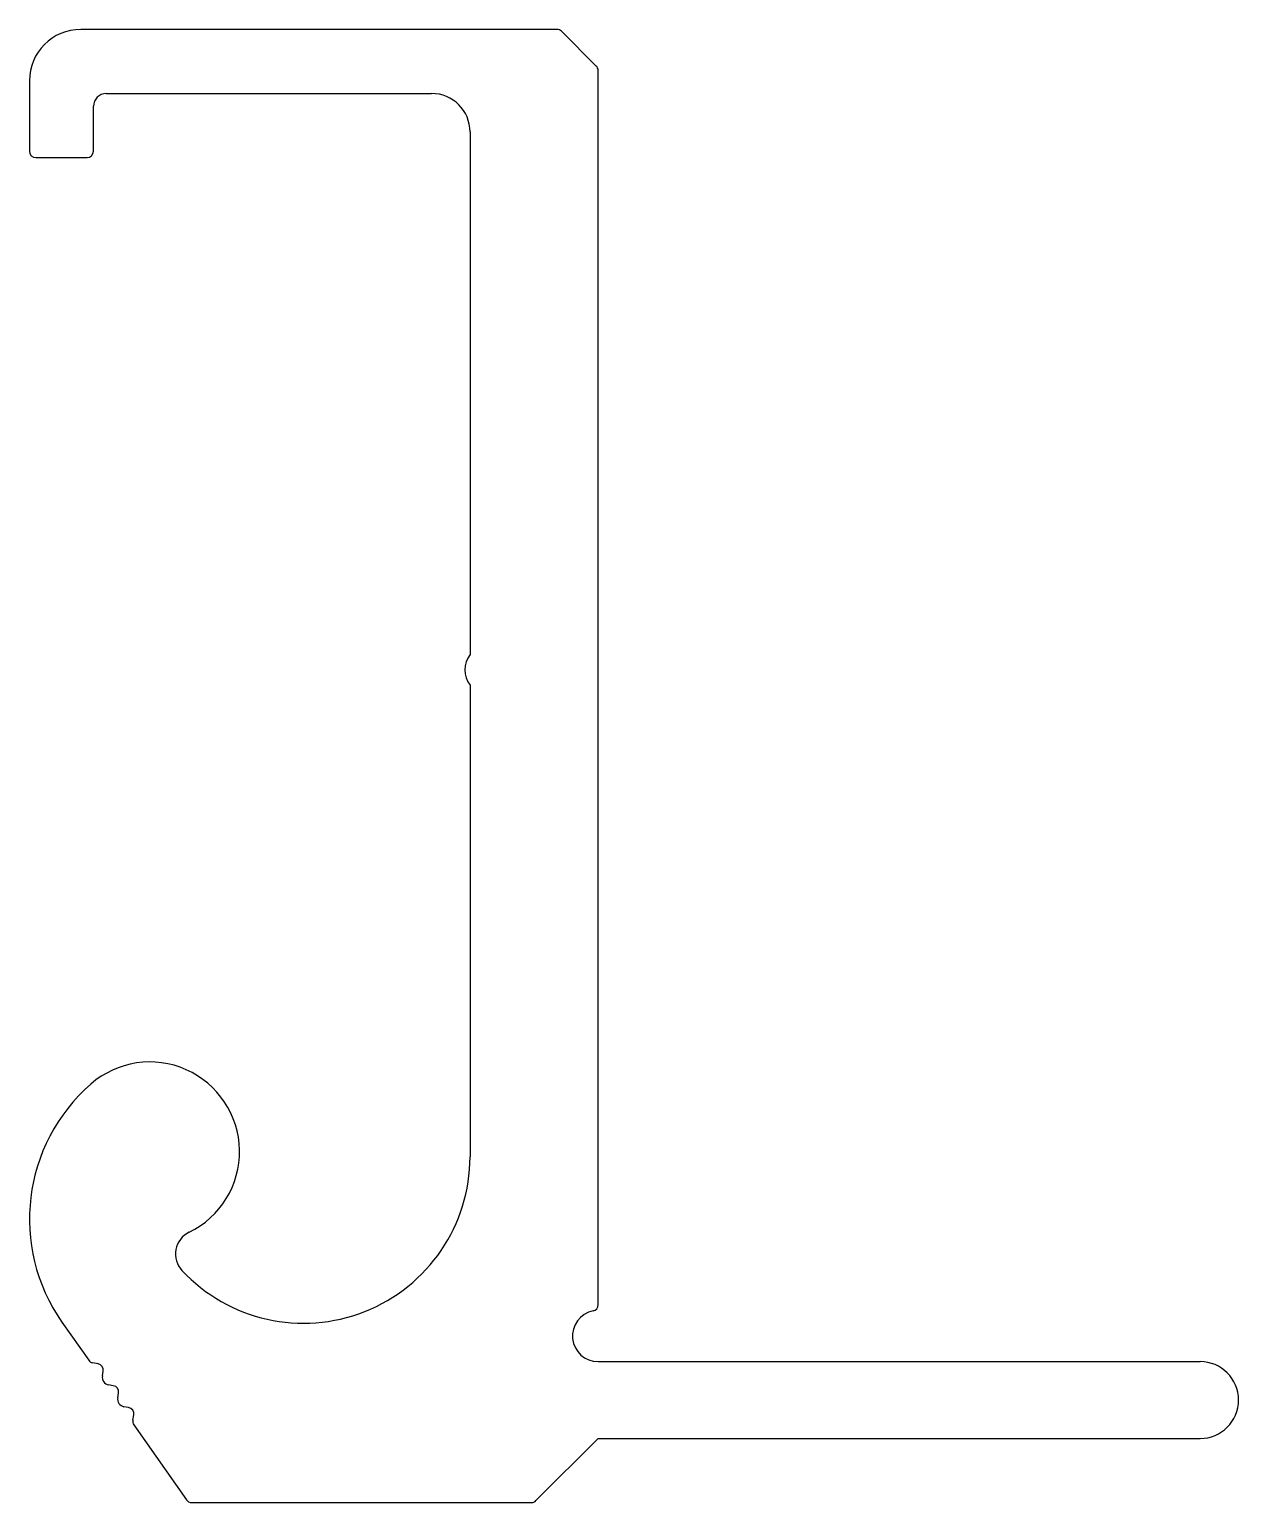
# Model space of a CAD drawing. Extents: x 2104.4 to 2151.6, y 1445.7 to 1503.2.
import ezdxf

# ---------------------------------------------------------------- set-up
doc = ezdxf.new("R2010")
doc.units = 0
doc.layers.get('0').update_dxf_attribs({"linetype": 'CONTINUOUS'})

msp = doc.modelspace()

# ---------------------------------------------------------------- linework, layer by layer
for p, q in [((2124.975, 1503.223), (2106.378, 1503.223)), ((2126.505, 1501.796), (2125.151, 1503.15)), ((2126.578, 1453.448), (2126.578, 1501.619)), ((2104.378, 1501.223), (2104.378, 1498.473)), ((2106.878, 1498.473), (2106.878, 1500.223)), ((2107.378, 1500.723), (2120.078, 1500.723)), ((2121.578, 1499.223), (2121.578, 1478.823)), ((2104.628, 1498.223), (2106.628, 1498.223)), ((2121.578, 1477.623), (2121.578, 1459.223)), ((2105.645, 1452.768), (2106.691, 1451.275)), ((2107.055, 1451.136), (2106.852, 1451.172)), ((2107.226, 1450.664), (2107.258, 1450.846)), ((2126.578, 1451.223), (2150.078, 1451.223)), ((2107.652, 1450.284), (2107.469, 1450.316)), ((2107.822, 1449.812), (2107.854, 1449.994)), ((2108.248, 1449.432), (2108.066, 1449.464)), ((2108.415, 1448.94), (2108.451, 1449.143)), ((2108.457, 1448.753), (2110.504, 1445.829)), ((2124.151, 1445.796), (2126.578, 1448.223)), ((2126.578, 1448.223), (2150.078, 1448.223)), ((2110.708, 1445.723), (2123.975, 1445.723))]:
    msp.add_line(p, q)
for centre, radius, start, end in [((2106.378, 1501.223), 2, 90, 180), ((2124.975, 1502.973), 0.25, 45, 90), ((2126.328, 1501.619), 0.25, 0, 45), ((2107.378, 1500.223), 0.5, 90, 180), ((2120.078, 1499.223), 1.5, 0, 90), ((2104.628, 1498.473), 0.25, 180, 270), ((2106.628, 1498.473), 0.25, 270, 0), ((2122.378, 1478.223), 1, 143.1301, 216.8699), ((2109.078, 1459.42), 3.5, 295.92387, 131.10877), ((2111.379, 1456.783), 7, 131.10877, 215), ((2115.078, 1459.223), 6.5, 223.1032, 0), ((2111.02, 1455.425), 0.942, 115.92387, 223.1032), ((2126.578, 1452.223), 1, 101.53696, 270), ((2126.328, 1453.448), 0.25, 281.53696, 0), ((2106.896, 1451.418), 0.25, 215, 260), ((2107.012, 1450.89), 0.25, 350, 80), ((2150.078, 1449.723), 1.5, 270, 90), ((2107.521, 1450.612), 0.3, 170, 260), ((2107.608, 1450.038), 0.25, 350, 80), ((2108.118, 1449.76), 0.3, 170, 260), ((2108.205, 1449.186), 0.25, 350, 80), ((2108.661, 1448.896), 0.25, 170, 215), ((2110.708, 1445.973), 0.25, 215, 270), ((2123.975, 1445.973), 0.25, 270, 315)]:
    msp.add_arc(centre, radius, start, end)

doc.saveas('drawing.dxf')
